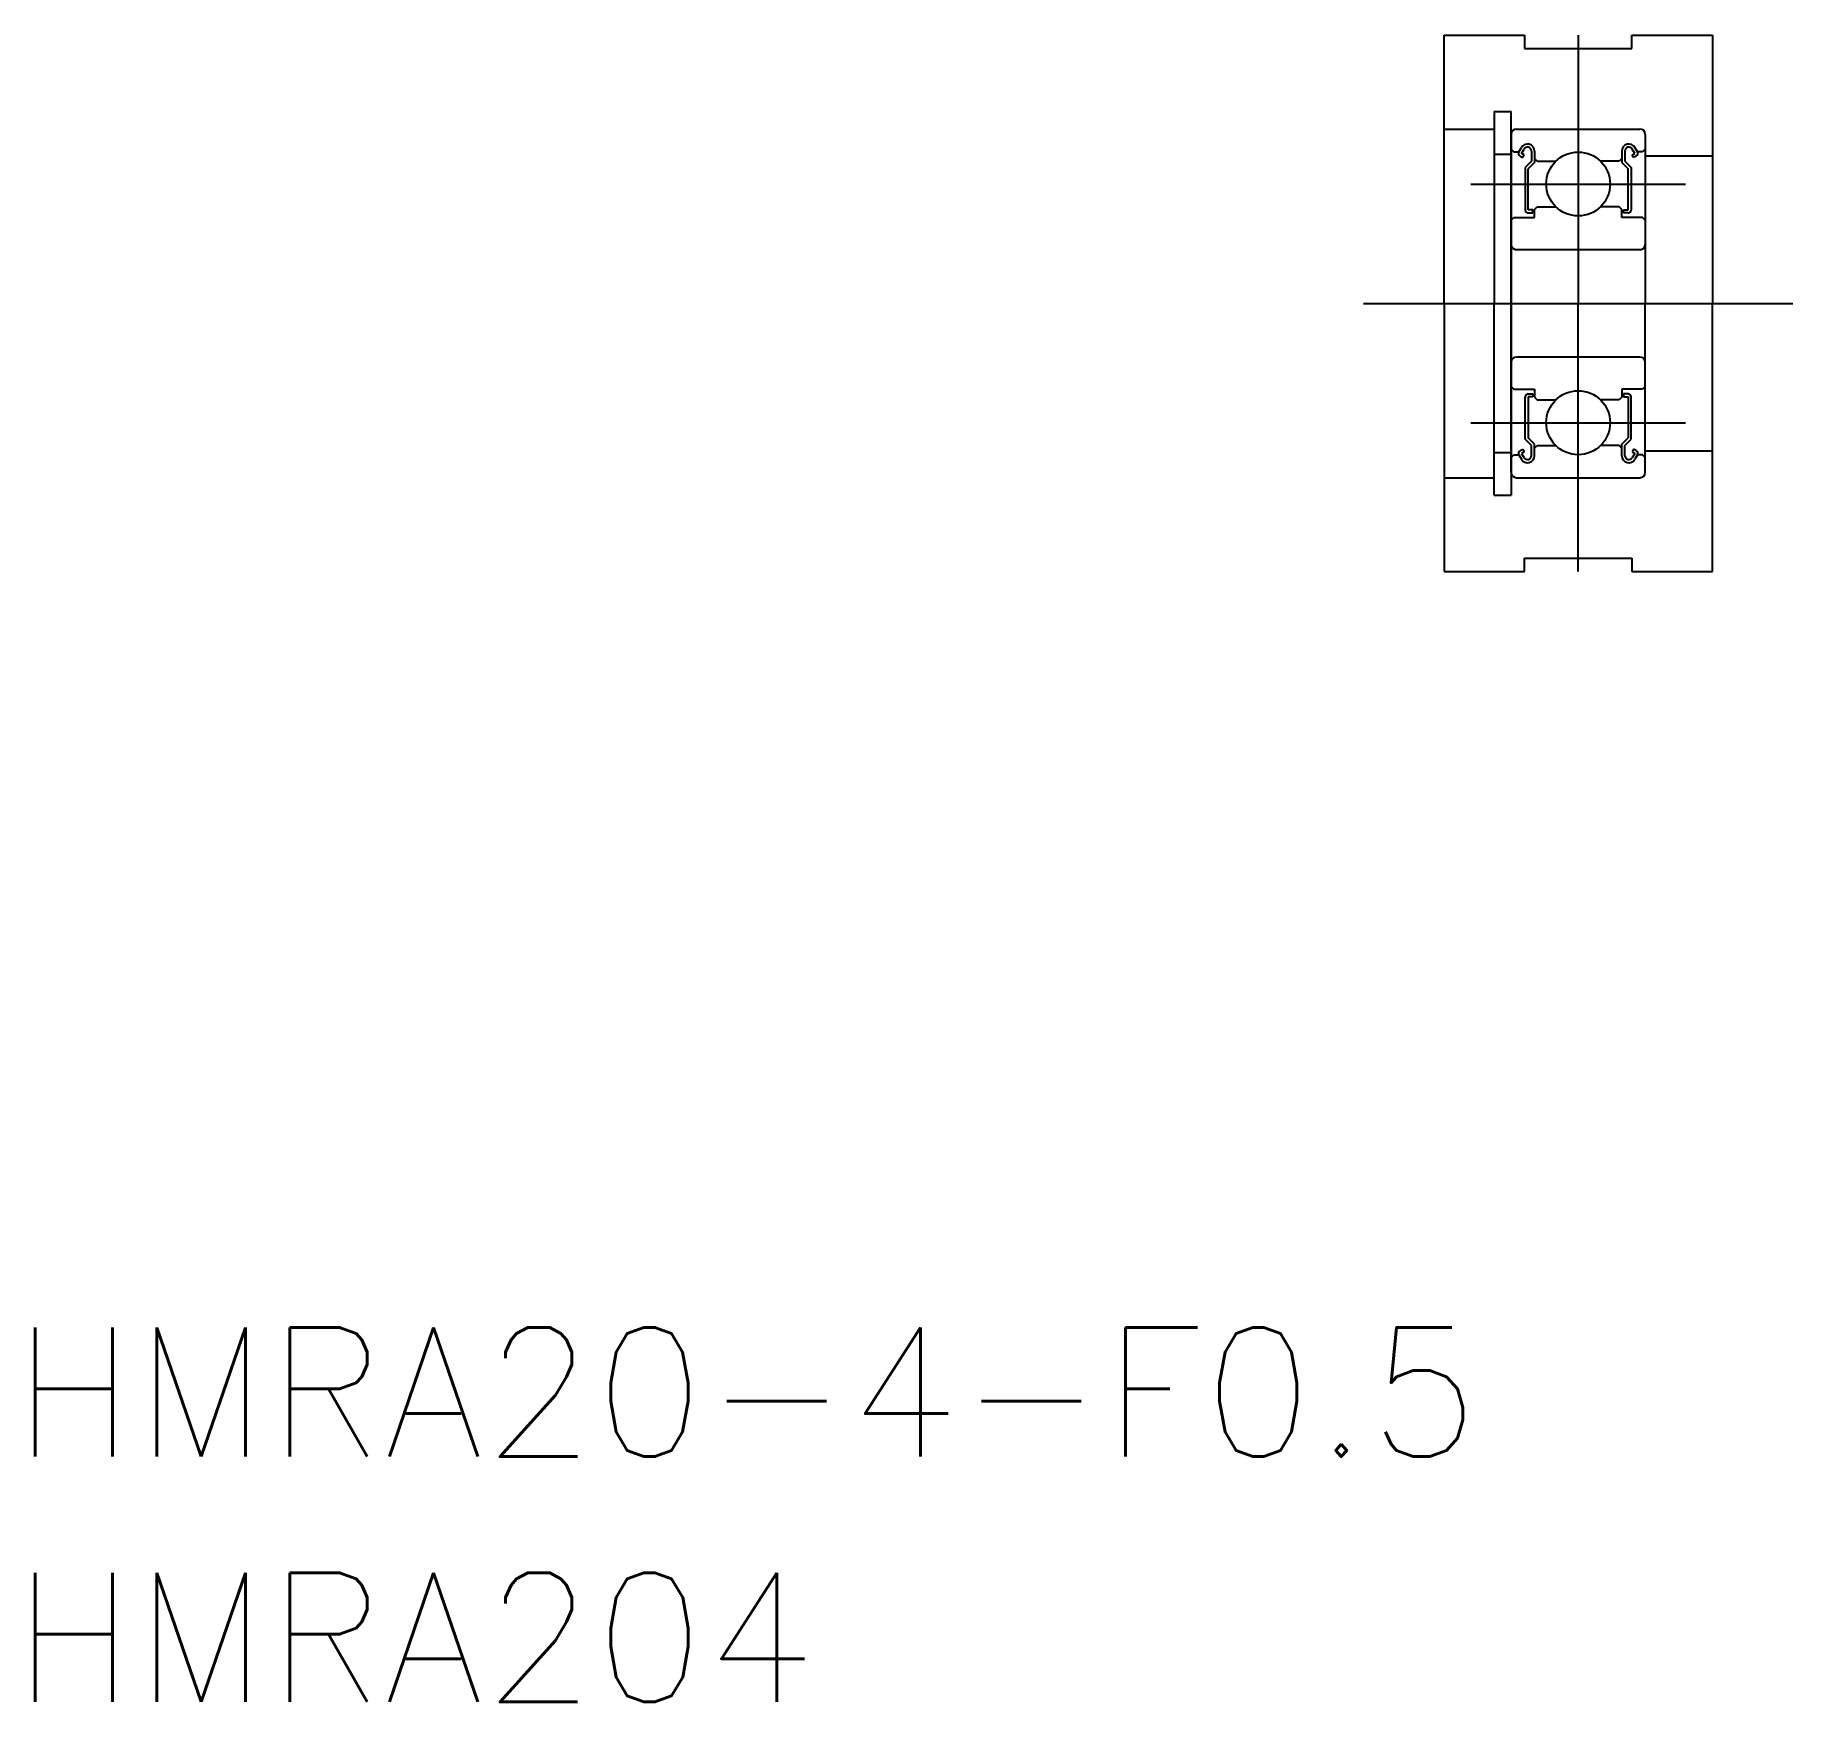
# Model space of a CAD drawing. Extents: x 154.8 to 220.3, y 104.5 to 166.6.
import ezdxf

# ---------------------------------------------------------------- set-up
doc = ezdxf.new("R2010")
doc.units = 0
doc.linetypes.add('CENTER', pattern=[50.8, 31.75, -6.35, 6.35, -6.35])
doc.layers.get('0').update_dxf_attribs({"linetype": 'CONTINUOUS'})
doc.layers.add('CENTER', color=1, linetype='CENTER')
doc.styles.get("Standard").update_dxf_attribs({"font": 'txt.shx'})

msp = doc.modelspace()

# ---------------------------------------------------------------- linework, layer by layer
at = {"color": 7, "linetype": 'CONTINUOUS'}
for p, q in [((207.342, 156.598), (207.342, 166.598)), ((207.342, 166.598), (210.342, 166.598)), ((210.342, 166.598), (210.342, 166.098)), ((214.342, 166.598), (217.342, 166.598)), ((214.342, 166.098), (214.342, 166.598)), ((217.342, 166.598), (217.342, 156.598)), ((210.342, 166.098), (214.342, 166.098)), ((209.217, 163.748), (209.842, 163.748)), ((209.217, 163.748), (209.217, 156.598)), ((209.842, 156.598), (209.842, 163.748)), ((207.342, 163.098), (209.217, 163.098)), ((209.842, 162.898), (209.842, 156.598)), ((210.042, 163.098), (214.642, 163.098)), ((214.842, 162.898), (214.842, 156.598)), ((209.217, 162.155), (209.842, 162.155)), ((209.842, 162.348), (209.942, 162.248)), ((209.942, 162.248), (210.133, 162.248)), ((210.133, 162.248), (210.228, 162.408)), ((210.176, 162.089), (210.277, 162.03)), ((210.234, 162.189), (210.329, 162.35)), ((210.335, 162.131), (210.234, 162.189)), ((210.277, 162.03), (210.335, 162.131)), ((210.599, 161.898), (210.366, 161.665)), ((210.715, 161.849), (210.483, 161.617)), ((210.599, 162.278), (210.599, 161.898)), ((210.715, 162.278), (210.715, 161.849)), ((210.715, 161.998), (210.815, 161.898)), ((210.815, 161.898), (211.509, 161.898)), ((213.869, 161.898), (213.176, 161.898)), ((213.969, 161.998), (213.869, 161.898)), ((213.969, 162.278), (213.969, 161.849)), ((213.969, 161.849), (214.202, 161.617)), ((214.086, 162.278), (214.086, 161.898)), ((214.086, 161.898), (214.319, 161.665)), ((214.35, 162.131), (214.451, 162.189)), ((214.408, 162.03), (214.35, 162.131)), ((214.451, 162.189), (214.356, 162.35)), ((214.509, 162.089), (214.408, 162.03)), ((214.551, 162.248), (214.456, 162.408)), ((214.742, 162.248), (214.551, 162.248)), ((214.842, 162.348), (214.742, 162.248)), ((214.842, 162.098), (217.342, 162.098)), ((210.366, 161.665), (210.366, 160.084)), ((210.483, 160.084), (210.483, 161.617)), ((214.202, 160.084), (214.202, 161.617)), ((214.319, 161.665), (214.319, 160.084)), ((214.842, 161.323), (214.842, 161.323)), ((210.657, 160.084), (210.483, 160.084)), ((210.483, 159.968), (210.657, 159.968)), ((210.657, 159.968), (210.657, 160.084)), ((210.715, 160.098), (210.815, 160.198)), ((210.715, 159.798), (210.715, 160.098)), ((210.815, 160.198), (211.509, 160.198)), ((213.869, 160.198), (213.176, 160.198)), ((213.969, 160.098), (213.869, 160.198)), ((213.969, 159.798), (213.969, 160.098)), ((214.028, 160.084), (214.202, 160.084)), ((214.028, 159.968), (214.028, 160.084)), ((214.202, 159.968), (214.028, 159.968)), ((209.842, 159.698), (209.942, 159.798)), ((209.942, 159.798), (210.715, 159.798)), ((214.742, 159.798), (213.969, 159.798)), ((214.842, 159.698), (214.742, 159.798)), ((214.842, 159.748), (214.842, 159.748)), ((214.642, 158.598), (210.042, 158.598)), ((207.342, 156.598), (207.342, 146.598)), ((209.217, 149.448), (209.217, 156.598)), ((209.842, 156.598), (209.842, 149.448)), ((209.842, 150.298), (209.842, 156.598)), ((214.842, 150.298), (214.842, 156.598)), ((217.342, 146.598), (217.342, 156.598)), ((214.642, 154.598), (210.042, 154.598)), ((209.842, 153.498), (209.942, 153.398)), ((209.942, 153.398), (210.715, 153.398)), ((210.715, 153.398), (210.715, 153.098)), ((213.969, 153.398), (213.969, 153.098)), ((214.742, 153.398), (213.969, 153.398)), ((214.842, 153.498), (214.742, 153.398)), ((210.366, 151.53), (210.366, 153.111)), ((210.483, 153.228), (210.657, 153.228)), ((210.657, 153.111), (210.483, 153.111)), ((210.483, 153.111), (210.483, 151.579)), ((210.657, 153.228), (210.657, 153.111)), ((210.715, 153.098), (210.815, 152.998)), ((210.815, 152.998), (211.509, 152.998)), ((213.869, 152.998), (213.176, 152.998)), ((213.969, 153.098), (213.869, 152.998)), ((214.028, 153.228), (214.028, 153.111)), ((214.202, 153.228), (214.028, 153.228)), ((214.028, 153.111), (214.202, 153.111)), ((214.202, 153.111), (214.202, 151.579)), ((214.319, 151.53), (214.319, 153.111)), ((210.599, 151.298), (210.366, 151.53)), ((210.715, 151.346), (210.483, 151.579)), ((210.715, 150.918), (210.715, 151.346)), ((213.969, 151.346), (214.202, 151.579)), ((213.969, 150.918), (213.969, 151.346)), ((214.086, 151.298), (214.319, 151.53)), ((209.217, 151.04), (209.842, 151.04)), ((209.842, 150.848), (209.942, 150.948)), ((209.942, 150.948), (210.133, 150.948)), ((210.133, 150.948), (210.228, 150.787)), ((210.176, 151.107), (210.277, 151.165)), ((210.335, 151.064), (210.234, 151.006)), ((210.234, 151.006), (210.329, 150.845)), ((210.277, 151.165), (210.335, 151.064)), ((210.599, 150.918), (210.599, 151.298)), ((210.715, 151.198), (210.815, 151.298)), ((210.815, 151.298), (211.509, 151.298)), ((213.869, 151.298), (213.176, 151.298)), ((213.969, 151.198), (213.869, 151.298)), ((214.086, 150.918), (214.086, 151.298)), ((214.408, 151.165), (214.35, 151.064)), ((214.35, 151.064), (214.451, 151.006)), ((214.451, 151.006), (214.356, 150.845)), ((214.509, 151.107), (214.408, 151.165)), ((214.551, 150.948), (214.456, 150.787)), ((214.742, 150.948), (214.551, 150.948)), ((214.842, 150.848), (214.742, 150.948)), ((214.842, 151.098), (217.342, 151.098)), ((207.342, 150.098), (209.217, 150.098)), ((210.042, 150.098), (214.642, 150.098)), ((209.217, 149.448), (209.842, 149.448)), ((210.342, 147.098), (214.342, 147.098)), ((210.342, 146.598), (210.342, 147.098)), ((214.342, 147.098), (214.342, 146.598)), ((207.342, 146.598), (210.342, 146.598)), ((214.342, 146.598), (217.342, 146.598))]:
    msp.add_line(p, q, dxfattribs=at)
for centre in [(212.342, 161.048), (212.342, 152.148)]:
    msp.add_circle(centre, 1.191, dxfattribs=at)
for centre, radius, start, end in [((210.042, 162.898), 0.2, 90, 180), ((210.454, 162.278), 0.261, 0, 150.00011), ((214.23, 162.278), 0.261, 30, 180.00005), ((214.642, 162.898), 0.2, 0, 90), ((210.234, 162.189), 0.116, 150.00066, 240.00041), ((210.454, 162.278), 0.145, 0, 149.99983), ((214.23, 162.278), 0.145, 30, 180.00005), ((214.451, 162.189), 0.116, 299.99921, 29.99951), ((210.483, 160.084), 0.116, 180.00005, 270.00003), ((214.202, 160.084), 0.116, 269.99954, 0), ((210.042, 158.798), 0.2, 180, 270), ((214.642, 158.798), 0.2, 270, 0), ((210.042, 154.398), 0.2, 90, 180), ((214.642, 154.398), 0.2, 0, 90), ((210.483, 153.111), 0.116, 89.99997, 179.99995), ((214.202, 153.111), 0.116, 0, 90.00046), ((210.234, 151.006), 0.116, 119.99844, 210.00655), ((210.454, 150.918), 0.261, 209.99989, 0), ((210.454, 150.918), 0.145, 210.00017, 0), ((214.23, 150.918), 0.261, 179.99995, 330), ((214.23, 150.918), 0.145, 179.99995, 330), ((214.451, 151.006), 0.116, 330.00049, 60.00079), ((210.042, 150.298), 0.2, 180, 270), ((214.642, 150.298), 0.2, 270, 0)]:
    msp.add_arc(centre, radius, start, end, dxfattribs=at)
at = {"layer": 'CENTER', "color": 1, "linetype": 'CENTER'}
for p, q in [((212.342, 166.598), (212.342, 156.598)), ((208.342, 161.048), (216.342, 161.048)), ((204.342, 156.598), (220.342, 156.598)), ((212.342, 146.598), (212.342, 156.598)), ((208.342, 152.148), (216.342, 152.148))]:
    msp.add_line(p, q, dxfattribs=at)

# ---------------------------------------------------------------- texts
at = {"color": 7, "linetype": 'CONTINUOUS'}
for s, height, p in [('HMRA20-4-F0.5', 4.81259, (154.011, 113.605)), ('HMRA204', 4.8126, (154.011, 104.461))]:
    msp.add_text(s, height=height, dxfattribs=at).set_placement(p)

doc.saveas('drawing.dxf')
